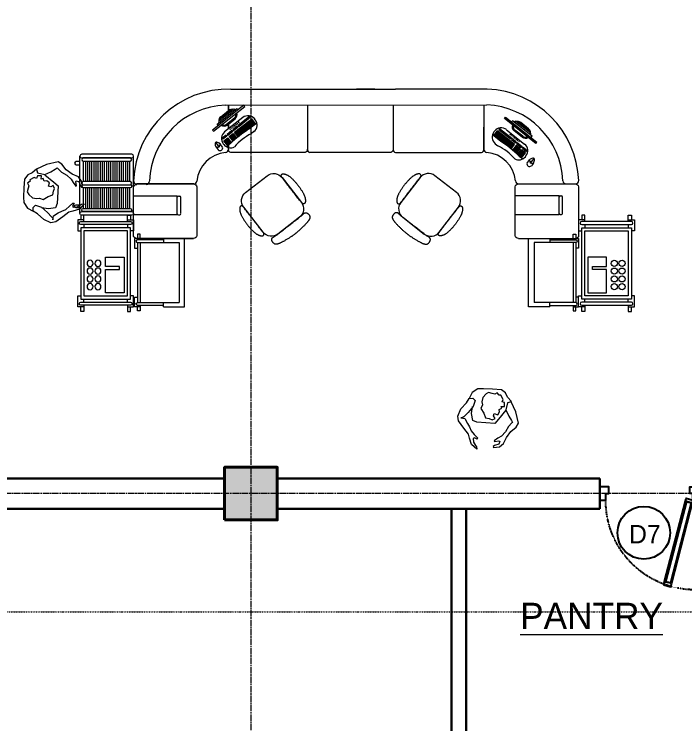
# Model space of a CAD drawing. Header units: inches. Extents: x -3071 to 2014935, y -37057 to 549694.
# Drawn here: x 1481552 to 1486644, y 359177 to 364569 of the extents above; entities that cross this region are included whole.
import ezdxf
from ezdxf.enums import TextEntityAlignment as Align

# ---------------------------------------------------------------- set-up
doc = ezdxf.new("R2010")
doc.units = ezdxf.units.IN
doc.header["$MEASUREMENT"] = 0
for name, pattern in [('ACAD_ISO08W100', [36, 24, -3, 6, -3]), ('DASHDOT2', [12.7, 6.35, -3.175, 0, -3.175]), ('TRAZOS1', [0.15, 0.1, -0.05])]:
    doc.linetypes.add(name, pattern=pattern)
for name, color, linetype, lineweight in [('001-Archi- Loose Furniture', 13, 'Continuous', 0), ('001-Archi-Opening Tags', 14, 'Continuous', 25), ('001-Archi-Text', 180, 'Continuous', 18), ('002-Archi- Opening', 90, 'Continuous', 25), ('A .4 col', 5, 'Continuous', 40), ('cen', 50, 'ACAD_ISO08W100', 5), ('p1 walls stone outline', 4, 'Continuous', 30), ('section', 6, 'DASHDOT2', 20)]:
    doc.layers.add(name, color=color, linetype=linetype, lineweight=lineweight)
doc.styles.add('Archi 100', font='GOTHIC.TTF', dxfattribs={"height": 200})
doc.styles.add('CG', font='GOTHIC.TTF', dxfattribs={"height": 40})

# ---------------------------------------------------------------- blocks, each defined once
blk = doc.blocks.new('31910407')
for p, q in [((0.3585, 0.0791), (0.9035, 0.0791)), ((0.406, 0.0441), (0.601, 0.0441)), ((0.406, 0.0241), (0.601, 0.0241)), ((0.406, 0.0041), (0.601, 0.0041)), ((0.661, 0.0441), (0.856, 0.0441)), ((0.661, 0.0241), (0.856, 0.0241)), ((0.661, 0.0041), (0.856, 0.0041)), ((0.406, -0.0159), (0.601, -0.0159)), ((0.406, -0.0359), (0.601, -0.0359)), ((0.406, -0.0559), (0.601, -0.0559)), ((0.661, -0.0159), (0.856, -0.0159)), ((0.661, -0.0359), (0.856, -0.0359)), ((0.661, -0.0559), (0.856, -0.0559)), ((0.406, -0.0759), (0.601, -0.0759)), ((0.406, -0.0959), (0.601, -0.0959)), ((0.406, -0.1159), (0.601, -0.1159)), ((0.661, -0.0759), (0.856, -0.0759)), ((0.661, -0.0959), (0.856, -0.0959)), ((0.661, -0.1159), (0.856, -0.1159)), ((0.406, -0.1359), (0.601, -0.1359)), ((0.406, -0.1559), (0.601, -0.1559)), ((0.406, -0.1759), (0.601, -0.1759)), ((0.406, -0.1959), (0.601, -0.1959)), ((0.661, -0.1359), (0.856, -0.1359)), ((0.661, -0.1559), (0.856, -0.1559)), ((0.661, -0.1759), (0.856, -0.1759)), ((0.661, -0.1959), (0.856, -0.1959)), ((0.406, -0.2159), (0.601, -0.2159)), ((0.406, -0.2359), (0.601, -0.2359)), ((0.406, -0.2359), (0.601, -0.2359)), ((0.406, -0.2559), (0.601, -0.2559)), ((0.406, -0.2559), (0.601, -0.2559)), ((0.661, -0.2159), (0.856, -0.2159)), ((0.661, -0.2359), (0.856, -0.2359)), ((0.661, -0.2359), (0.856, -0.2359)), ((0.661, -0.2559), (0.856, -0.2559)), ((0.661, -0.2559), (0.856, -0.2559)), ((0.406, -0.2759), (0.601, -0.2759)), ((0.406, -0.2759), (0.601, -0.2759)), ((0.406, -0.2959), (0.601, -0.2959)), ((0.406, -0.2959), (0.601, -0.2959)), ((0.406, -0.3159), (0.601, -0.3159)), ((0.406, -0.3359), (0.601, -0.3359)), ((0.661, -0.2759), (0.856, -0.2759)), ((0.661, -0.2759), (0.856, -0.2759)), ((0.661, -0.2959), (0.856, -0.2959)), ((0.661, -0.2959), (0.856, -0.2959)), ((0.661, -0.3159), (0.856, -0.3159)), ((0.661, -0.3359), (0.856, -0.3359)), ((0.406, -0.3559), (0.601, -0.3559)), ((0.406, -0.3759), (0.601, -0.3759)), ((0.406, -0.3959), (0.601, -0.3959)), ((0.661, -0.3559), (0.856, -0.3559)), ((0.661, -0.3759), (0.856, -0.3759)), ((0.661, -0.3959), (0.856, -0.3959)), ((0.3585, -0.4309), (0.9035, -0.4309))]:
    blk.add_line(p, q)
for points in [[(0.376, 0.0616, 1), (0.341, 0.0616), (0.341, -0.4134, 1), (0.376, -0.4134)], [(0.886, 0.0616, -1), (0.921, 0.0616), (0.921, -0.4134, -1), (0.886, -0.4134)], [(0.406, 0.0466, 1), (0.376, 0.0466), (0.376, -0.3984, 1), (0.406, -0.3984)], [(0.631, 0.0466, 1), (0.601, 0.0466), (0.601, -0.3984, 1), (0.631, -0.3984)], [(0.631, 0.0466, -1), (0.661, 0.0466), (0.661, -0.3984, -1), (0.631, -0.3984)], [(0.856, 0.0466, -1), (0.886, 0.0466), (0.886, -0.3984, -1), (0.856, -0.3984)]]:
    blk.add_lwpolyline(points, format="xyb", close=True)
for points in [[(0.411, -0.4309), (0.411, -0.4659, 1), (0.441, -0.4659), (0.441, -0.4309, 1)], [(0.851, -0.4309), (0.851, -0.4659, -1), (0.821, -0.4659), (0.821, -0.4309, -1)]]:
    blk.add_lwpolyline(points, format="xyb")
blk = doc.blocks.new('S60')
at = {"lineweight": 9, "ltscale": 0.0235}
for points in [[(-0.1399, 0.4996), (-0.1468, 0.4994), (-0.1525, 0.4992), (-0.1572, 0.499), (-0.161, 0.4988), (-0.164, 0.4985), (-0.1666, 0.4982), (-0.1687, 0.4979), (-0.1707, 0.4977), (-0.1726, 0.4974), (-0.1744, 0.4971), (-0.1761, 0.4968), (-0.1779, 0.4966), (-0.1796, 0.4964), (-0.1813, 0.4962), (-0.183, 0.4961), (-0.1847, 0.496), (-0.1863, 0.4959), (-0.188, 0.4959), (-0.1897, 0.496), (-0.1913, 0.4962), (-0.1929, 0.4964), (-0.1945, 0.4968), (-0.196, 0.4973), (-0.1975, 0.4978), (-0.199, 0.4985), (-0.2004, 0.4993), (-0.2017, 0.5002), (-0.203, 0.5012), (-0.2042, 0.5023), (-0.2054, 0.5035), (-0.2065, 0.5047), (-0.2076, 0.506), (-0.2086, 0.5074), (-0.2096, 0.5088), (-0.2105, 0.5103), (-0.2113, 0.5119), (-0.2121, 0.5136), (-0.2129, 0.5154), (-0.2135, 0.5173), (-0.2141, 0.5193), (-0.2146, 0.5215), (-0.2151, 0.5237), (-0.2154, 0.5261), (-0.2157, 0.5286), (-0.2159, 0.5312), (-0.2159, 0.5339), (-0.2158, 0.5365), (-0.2156, 0.5393), (-0.2153, 0.542), (-0.2148, 0.5447), (-0.2141, 0.5474), (-0.2134, 0.5501), (-0.2124, 0.5526), (-0.2113, 0.5551), (-0.2101, 0.5574), (-0.2087, 0.5596), (-0.2072, 0.5616), (-0.2055, 0.5635), (-0.2037, 0.5652), (-0.2017, 0.5667), (-0.1997, 0.5682), (-0.1975, 0.5695), (-0.1953, 0.5708), (-0.1931, 0.5719), (-0.1907, 0.573), (-0.1883, 0.574), (-0.1858, 0.575), (-0.1832, 0.5759), (-0.1805, 0.5768), (-0.1776, 0.5777), (-0.1746, 0.5785), (-0.1714, 0.5794), (-0.168, 0.5802), (-0.1644, 0.5811), (-0.1606, 0.5819), (-0.1564, 0.5828), (-0.152, 0.5836), (-0.1472, 0.5845), (-0.142, 0.5854), (-0.1364, 0.5863), (-0.1304, 0.5872), (-0.124, 0.5881), (-0.1174, 0.5891), (-0.1105, 0.59), (-0.1035, 0.5909), (-0.0965, 0.5917), (-0.0894, 0.5926), (-0.0825, 0.5934), (-0.0758, 0.5941), (-0.0692, 0.5948), (-0.0628, 0.5954), (-0.0567, 0.596), (-0.0508, 0.5965), (-0.0451, 0.597), (-0.0397, 0.5974), (-0.0346, 0.5977), (-0.0297, 0.5979), (-0.0251, 0.5981), (-0.0208, 0.5982), (-0.0166, 0.5983), (-0.0125, 0.5984), (-0.0085, 0.5984), (-0.0046, 0.5984), (-0.0007, 0.5984), (0.0033, 0.5984), (0.0073, 0.5984), (0.0114, 0.5984), (0.0156, 0.5983), (0.02, 0.5982), (0.0245, 0.5981), (0.0293, 0.5979), (0.0342, 0.5977), (0.0395, 0.5974), (0.045, 0.597), (0.0507, 0.5965), (0.0566, 0.596), (0.0628, 0.5954), (0.0692, 0.5948), (0.0758, 0.5941), (0.0825, 0.5934), (0.0894, 0.5926), (0.0965, 0.5917), (0.1035, 0.5909), (0.1105, 0.59), (0.1174, 0.5891), (0.124, 0.5881), (0.1304, 0.5872), (0.1364, 0.5863), (0.142, 0.5854), (0.1472, 0.5845), (0.152, 0.5836), (0.1564, 0.5828), (0.1606, 0.5819), (0.1644, 0.5811), (0.168, 0.5802), (0.1714, 0.5794), (0.1746, 0.5785), (0.1776, 0.5777), (0.1805, 0.5768), (0.1832, 0.5759), (0.1858, 0.575), (0.1883, 0.574), (0.1907, 0.573), (0.1931, 0.5719), (0.1953, 0.5708), (0.1975, 0.5695), (0.1997, 0.5682), (0.2017, 0.5667), (0.2037, 0.5652), (0.2055, 0.5635), (0.2072, 0.5616), (0.2087, 0.5596), (0.2101, 0.5574), (0.2113, 0.5551), (0.2124, 0.5526), (0.2134, 0.5501), (0.2141, 0.5474), (0.2148, 0.5447), (0.2153, 0.542), (0.2156, 0.5393), (0.2158, 0.5365), (0.2159, 0.5339), (0.2159, 0.5312), (0.2157, 0.5286), (0.2154, 0.5261), (0.2151, 0.5237), (0.2146, 0.5215), (0.2141, 0.5193), (0.2135, 0.5173), (0.2129, 0.5154), (0.2121, 0.5136), (0.2113, 0.5119), (0.2105, 0.5103), (0.2096, 0.5088), (0.2086, 0.5074), (0.2076, 0.506), (0.2065, 0.5047), (0.2054, 0.5035), (0.2042, 0.5023), (0.203, 0.5012), (0.2017, 0.5002), (0.2004, 0.4993), (0.199, 0.4985), (0.1975, 0.4978), (0.196, 0.4973), (0.1945, 0.4968), (0.1929, 0.4964), (0.1913, 0.4962), (0.1897, 0.496), (0.188, 0.4959), (0.1863, 0.4959), (0.1847, 0.496), (0.183, 0.4961), (0.1813, 0.4962), (0.1796, 0.4964), (0.1779, 0.4966), (0.1761, 0.4968), (0.1744, 0.4971), (0.1726, 0.4974), (0.1707, 0.4977), (0.1687, 0.4979), (0.1666, 0.4982), (0.164, 0.4985), (0.161, 0.4988), (0.1572, 0.499), (0.1525, 0.4992), (0.1468, 0.4994), (0.1399, 0.4996), (0.1316, 0.4997), (0.1222, 0.4998), (0.1118, 0.4999), (0.1005, 0.5), (0.0886, 0.5), (0.0762, 0.5), (0.0635, 0.5), (0.0507, 0.5), (0.038, 0.5), (0.0253, 0.5), (0.0126, 0.5), (0, 0.5), (-0.0126, 0.5), (-0.0253, 0.5), (-0.038, 0.5), (-0.0507, 0.5), (-0.0635, 0.5), (-0.0762, 0.5), (-0.0886, 0.5), (-0.1005, 0.5), (-0.1118, 0.4999), (-0.1222, 0.4998), (-0.1316, 0.4997)], [(-0.2306, 0.1105), (-0.2308, 0.1028), (-0.2311, 0.0966), (-0.2315, 0.0915), (-0.2321, 0.0875), (-0.2327, 0.0843), (-0.2335, 0.0819), (-0.2345, 0.0801), (-0.2357, 0.0787), (-0.237, 0.0776), (-0.2386, 0.0767), (-0.2402, 0.076), (-0.2418, 0.0755), (-0.2435, 0.0752), (-0.2451, 0.0749), (-0.2466, 0.0747), (-0.2479, 0.0746), (-0.2491, 0.0745), (-0.25, 0.0745), (-0.2509, 0.0745), (-0.2516, 0.0745), (-0.2523, 0.0746), (-0.253, 0.0748), (-0.2537, 0.0751), (-0.2545, 0.0754), (-0.2554, 0.0758), (-0.2564, 0.0764), (-0.2576, 0.077), (-0.2588, 0.0779), (-0.2601, 0.0788), (-0.2616, 0.08), (-0.2631, 0.0813), (-0.2647, 0.0828), (-0.2663, 0.0845), (-0.268, 0.0865), (-0.2698, 0.0886), (-0.2716, 0.091), (-0.2734, 0.0935), (-0.2753, 0.0962), (-0.2771, 0.0991), (-0.2789, 0.1022), (-0.2807, 0.1054), (-0.2825, 0.1088), (-0.2842, 0.1124), (-0.2859, 0.1161), (-0.2875, 0.12), (-0.2891, 0.124), (-0.2905, 0.1282), (-0.2919, 0.1325), (-0.2932, 0.137), (-0.2944, 0.1416), (-0.2955, 0.1465), (-0.2966, 0.1515), (-0.2975, 0.1568), (-0.2984, 0.1624), (-0.2993, 0.1682), (-0.3001, 0.1743), (-0.3008, 0.1808), (-0.3015, 0.1875), (-0.3021, 0.1944), (-0.3027, 0.2013), (-0.3032, 0.2082), (-0.3037, 0.215), (-0.3041, 0.2215), (-0.3044, 0.2278), (-0.3047, 0.2337), (-0.3048, 0.2393), (-0.3049, 0.2447), (-0.305, 0.25), (-0.3049, 0.2553), (-0.3048, 0.2607), (-0.3047, 0.2663), (-0.3044, 0.2722), (-0.3041, 0.2785), (-0.3037, 0.285), (-0.3032, 0.2918), (-0.3027, 0.2987), (-0.3021, 0.3056), (-0.3015, 0.3125), (-0.3008, 0.3192), (-0.3001, 0.3257), (-0.2993, 0.3318), (-0.2984, 0.3376), (-0.2975, 0.3432), (-0.2966, 0.3485), (-0.2955, 0.3535), (-0.2944, 0.3584), (-0.2932, 0.363), (-0.2919, 0.3675), (-0.2905, 0.3718), (-0.2891, 0.376), (-0.2875, 0.38), (-0.2859, 0.3839), (-0.2842, 0.3876), (-0.2825, 0.3912), (-0.2807, 0.3946), (-0.2789, 0.3978), (-0.2771, 0.4009), (-0.2753, 0.4038), (-0.2734, 0.4065), (-0.2716, 0.409), (-0.2698, 0.4114), (-0.268, 0.4135), (-0.2663, 0.4155), (-0.2647, 0.4172), (-0.2631, 0.4187), (-0.2616, 0.42), (-0.2601, 0.4212), (-0.2588, 0.4221), (-0.2576, 0.423), (-0.2564, 0.4236), (-0.2554, 0.4242), (-0.2545, 0.4246), (-0.2537, 0.4249), (-0.253, 0.4252), (-0.2523, 0.4254), (-0.2516, 0.4255), (-0.2509, 0.4255), (-0.25, 0.4255), (-0.2491, 0.4255), (-0.2479, 0.4254), (-0.2466, 0.4253), (-0.2451, 0.4251), (-0.2435, 0.4248), (-0.2418, 0.4245), (-0.2402, 0.424), (-0.2386, 0.4233), (-0.237, 0.4224), (-0.2357, 0.4213), (-0.2345, 0.4199), (-0.2335, 0.4181), (-0.2327, 0.4157), (-0.2321, 0.4125), (-0.2315, 0.4085), (-0.2311, 0.4034), (-0.2308, 0.3972), (-0.2306, 0.3895), (-0.2304, 0.3804), (-0.2302, 0.37), (-0.2301, 0.3587), (-0.2301, 0.3466), (-0.23, 0.334), (-0.23, 0.3212), (-0.23, 0.3084), (-0.23, 0.296), (-0.23, 0.284), (-0.23, 0.2724), (-0.23, 0.2611), (-0.23, 0.25), (-0.23, 0.2389), (-0.23, 0.2276), (-0.23, 0.216), (-0.23, 0.204), (-0.23, 0.1916), (-0.23, 0.1788), (-0.23, 0.166), (-0.2301, 0.1534), (-0.2301, 0.1413), (-0.2302, 0.13), (-0.2304, 0.1196)], [(0.2306, 0.1105), (0.2308, 0.1028), (0.2311, 0.0966), (0.2315, 0.0915), (0.2321, 0.0875), (0.2327, 0.0843), (0.2335, 0.0819), (0.2345, 0.0801), (0.2357, 0.0787), (0.237, 0.0776), (0.2386, 0.0767), (0.2402, 0.076), (0.2418, 0.0755), (0.2435, 0.0752), (0.2451, 0.0749), (0.2466, 0.0747), (0.2479, 0.0746), (0.2491, 0.0745), (0.25, 0.0745), (0.2509, 0.0745), (0.2516, 0.0745), (0.2523, 0.0746), (0.253, 0.0748), (0.2537, 0.0751), (0.2545, 0.0754), (0.2554, 0.0758), (0.2564, 0.0764), (0.2576, 0.077), (0.2588, 0.0779), (0.2601, 0.0788), (0.2616, 0.08), (0.2631, 0.0813), (0.2647, 0.0828), (0.2663, 0.0845), (0.268, 0.0865), (0.2698, 0.0886), (0.2716, 0.091), (0.2734, 0.0935), (0.2753, 0.0962), (0.2771, 0.0991), (0.2789, 0.1022), (0.2807, 0.1054), (0.2825, 0.1088), (0.2842, 0.1124), (0.2859, 0.1161), (0.2875, 0.12), (0.2891, 0.124), (0.2905, 0.1282), (0.2919, 0.1325), (0.2932, 0.137), (0.2944, 0.1416), (0.2955, 0.1465), (0.2966, 0.1515), (0.2975, 0.1568), (0.2984, 0.1624), (0.2993, 0.1682), (0.3001, 0.1743), (0.3008, 0.1808), (0.3015, 0.1875), (0.3021, 0.1944), (0.3027, 0.2013), (0.3032, 0.2082), (0.3037, 0.215), (0.3041, 0.2215), (0.3044, 0.2278), (0.3047, 0.2337), (0.3048, 0.2393), (0.3049, 0.2447), (0.305, 0.25), (0.3049, 0.2553), (0.3048, 0.2607), (0.3047, 0.2663), (0.3044, 0.2722), (0.3041, 0.2785), (0.3037, 0.285), (0.3032, 0.2918), (0.3027, 0.2987), (0.3021, 0.3056), (0.3015, 0.3125), (0.3008, 0.3192), (0.3001, 0.3257), (0.2993, 0.3318), (0.2984, 0.3376), (0.2975, 0.3432), (0.2966, 0.3485), (0.2955, 0.3535), (0.2944, 0.3584), (0.2932, 0.363), (0.2919, 0.3675), (0.2905, 0.3718), (0.2891, 0.376), (0.2875, 0.38), (0.2859, 0.3839), (0.2842, 0.3876), (0.2825, 0.3912), (0.2807, 0.3946), (0.2789, 0.3978), (0.2771, 0.4009), (0.2753, 0.4038), (0.2734, 0.4065), (0.2716, 0.409), (0.2698, 0.4114), (0.268, 0.4135), (0.2663, 0.4155), (0.2647, 0.4172), (0.2631, 0.4187), (0.2616, 0.42), (0.2601, 0.4212), (0.2588, 0.4221), (0.2576, 0.423), (0.2564, 0.4236), (0.2554, 0.4242), (0.2545, 0.4246), (0.2537, 0.4249), (0.253, 0.4252), (0.2523, 0.4254), (0.2516, 0.4255), (0.2509, 0.4255), (0.25, 0.4255), (0.2491, 0.4255), (0.2479, 0.4254), (0.2466, 0.4253), (0.2451, 0.4251), (0.2435, 0.4248), (0.2418, 0.4245), (0.2402, 0.424), (0.2386, 0.4233), (0.237, 0.4224), (0.2357, 0.4213), (0.2345, 0.4199), (0.2335, 0.4181), (0.2327, 0.4157), (0.2321, 0.4125), (0.2315, 0.4085), (0.2311, 0.4034), (0.2308, 0.3972), (0.2306, 0.3895), (0.2304, 0.3804), (0.2302, 0.37), (0.2301, 0.3587), (0.2301, 0.3466), (0.23, 0.334), (0.23, 0.3212), (0.23, 0.3084), (0.23, 0.296), (0.23, 0.284), (0.23, 0.2724), (0.23, 0.2611), (0.23, 0.25), (0.23, 0.2389), (0.23, 0.2276), (0.23, 0.216), (0.23, 0.204), (0.23, 0.1916), (0.23, 0.1788), (0.23, 0.166), (0.2301, 0.1534), (0.2301, 0.1413), (0.2302, 0.13), (0.2304, 0.1196)]]:
    blk.add_lwpolyline(points, close=True, dxfattribs=at)
blk.add_lwpolyline([(-0.23, 0.1), (-0.23, 0.4, -0.414214), (-0.13, 0.5), (0.13, 0.5, -0.414214), (0.23, 0.4), (0.23, 0.1, -0.414214), (0.13, 0), (-0.13, 0, -0.414214)], format="xyb", close=True, dxfattribs=at)
blk = doc.blocks.new('A$C10FE0127')
for p, q in [((0.1722, 0.274), (0.1722, 0.4753)), ((0.1722, 0.4753), (0.8214, 0.4753)), ((0.8214, 0.4753), (0.8214, 0.274)), ((0.7818, 0.4225), (0.2118, 0.4225)), ((0.1722, 0.274), (0.2118, 0.274)), ((0.8214, 0.274), (0.7818, 0.274)), ((0.7818, 0.0528), (0.2118, 0.0528)), ((0.7818, 0.0264), (0.2118, 0.0264))]:
    blk.add_line(p, q)
for points in [[(0.1854, 0.274), (0.1854, 0.0264, 1), (0.2118, 0.0264), (0.2118, 0.4225)], [(0.8082, 0.274), (0.8082, 0.0264, -1), (0.7818, 0.0264), (0.7818, 0.4225)]]:
    blk.add_lwpolyline(points, format="xyb")
for points in [[(0.1854, 0.0528), (0.1326, 0.0528), (0.1326, 0.0396), (0.1326, 0.0264), (0.1722, 0.0264)], [(0.1722, 0.0528), (0.1722, 0), (0.2646, 0), (0.2646, 0.0264)], [(0.8214, 0.0528), (0.8214, 0), (0.729, 0), (0.729, 0.0264)], [(0.8082, 0.0528), (0.861, 0.0528), (0.861, 0.0396), (0.861, 0.0264), (0.8214, 0.0264)]]:
    blk.add_lwpolyline(points)
blk = doc.blocks.new('ESCHUM13')
at = {"color": 0, "linetype": 'ByBlock'}
for points in [[(0.3695, 0.0679), (0.3563, 0.1225), (0.3224, 0.1602), (0.262, 0.1809), (0.2017, 0.2186), (0.1565, 0.2657), (0.1188, 0.2846), (0.0113, 0.2507), (-0.0792, 0.1979), (-0.066, 0.164), (0.0019, 0.1545), (0.0584, 0.1866), (0.098, 0.2149), (0.115, 0.2281), (0.1206, 0.2224), (0.1583, 0.1922), (0.2111, 0.1677), (0.2545, 0.1338), (0.2771, 0.1018), (0.3054, 0.0697), (0.311, 0.0735), (0.3016, 0.1131), (0.3054, 0.1225), (0.3318, 0.1169), (0.3487, 0.0773), (0.3601, 0.0641)], [(0.1075, 0.032), (0.0924, 0.0584), (0.0697, 0.0433), (0.0471, 0.0471), (0.0547, 0.081), (0.0264, 0.0961), (0.0038, 0.0905), (-0.0094, 0.115), (-0.0264, 0.1074), (-0.0283, 0.1395), (-0.066, 0.1357), (-0.0716, 0.1112), (-0.0943, 0.1187), (-0.1338, 0.0924), (-0.1301, 0.0792), (-0.1527, 0.0584), (-0.1376, 0.0358), (-0.1414, 0.0113), (-0.1489, -0.0245), (-0.132, -0.0471), (-0.0943, -0.0754), (-0.0547, -0.0792), (-0.0264, -0.0716), (0.0094, -0.0829), (0.0528, -0.0509), (0.0943, -0.032), (0.098, 0.0038)], [(0.3978, -0.0886), (0.3582, -0.1432), (0.2997, -0.1677), (0.262, -0.1809), (0.2092, -0.2299), (0.1452, -0.2846), (0.0999, -0.2959), (0.0302, -0.2714), (-0.032, -0.2243), (-0.0754, -0.2017), (-0.0811, -0.1677), (-0.0603, -0.1432), (-0.0019, -0.1583), (0.0584, -0.2017), (0.1018, -0.2394), (0.115, -0.2526), (0.115, -0.2657), (0.1188, -0.2281), (0.1621, -0.1979), (0.1942, -0.1772), (0.23, -0.1583), (0.262, -0.1244), (0.2903, -0.0924), (0.3035, -0.0924), (0.2922, -0.1206), (0.2997, -0.1319), (0.3355, -0.1244), (0.3657, -0.1037), (0.3751, -0.0942)]]:
    blk.add_lwpolyline(points, close=True, dxfattribs=at)
for points in [[(-0.0811, 0.1998), (-0.1188, 0.1602), (-0.1583, 0.1376), (-0.1847, 0.0942), (-0.1829, 0.0113), (-0.1791, -0.0754), (-0.1734, -0.1282), (-0.1338, -0.179), (-0.0754, -0.2017)], [(0.0038, 0.1527), (0.0961, 0.0905), (0.1395, 0.0603), (0.1433, -0.1093), (0.1301, -0.1508), (0.066, -0.1677), (-0.0019, -0.164)]]:
    blk.add_lwpolyline(points, dxfattribs=at)
blk = doc.blocks.new('31910357')
for p, q in [((-0.2625, 0.175), (-0.2375, 0.175)), ((0.3625, 0.175), (0.3375, 0.175)), ((-0.2625, -0.175), (-0.2375, -0.175)), ((0.3625, -0.175), (0.3375, -0.175))]:
    blk.add_line(p, q)
for points in [[(-0.2875, 0.175), (-0.3375, 0.175), (-0.3375, 0.2), (-0.3, 0.2)], [(-0.3, 0.175), (-0.3, 0.225), (-0.2125, 0.225), (-0.2125, 0.2)], [(0.4, 0.175), (0.4, 0.225), (0.3125, 0.225), (0.3125, 0.2)], [(0.3875, 0.175), (0.4375, 0.175), (0.4375, 0.2), (0.4, 0.2)], [(-0.2875, -0.175), (-0.3375, -0.175), (-0.3375, -0.2), (-0.3, -0.2)], [(-0.3, -0.175), (-0.3, -0.225), (-0.2125, -0.225), (-0.2125, -0.2)], [(0.4, -0.175), (0.4, -0.225), (0.3125, -0.225), (0.3125, -0.2)], [(0.3875, -0.175), (0.4375, -0.175), (0.4375, -0.2), (0.4, -0.2)]]:
    blk.add_lwpolyline(points)
for points in [[(-0.2625, 0.2, 1), (-0.2875, 0.2), (-0.2875, -0.2, 1), (-0.2625, -0.2)], [(0.3875, 0.2, 1), (0.3625, 0.2), (0.3625, -0.2, 1), (0.3875, -0.2)]]:
    blk.add_lwpolyline(points, format="xyb", close=True)
for points in [[(-0.2375, -0.2), (-0.2375, 0.2), (0.3375, 0.2), (0.3375, -0.2)], [(-0.2125, -0.175), (-0.2125, 0.175), (0.3125, 0.175), (0.3125, -0.175)], [(0, 0), (0, -0.15), (0.2875, -0.15), (0.2875, 0), (0.1, 0), (0.1, -0.1125), (0.075, -0.1125), (0.075, 0)]]:
    blk.add_lwpolyline(points, close=True)
for centre in [(0.05, 0.125), (0.1125, 0.125), (0.175, 0.125), (0.2375, 0.125), (0.05, 0.0625), (0.1125, 0.0625), (0.175, 0.0625), (0.2375, 0.0625)]:
    blk.add_circle(centre, 0.025)
blk = doc.blocks.new('NURSE STATION NEW')
for p, q in [((2019.5, 3347.5, 0), (2019.5, 2915.5, 0)), ((2019.5, 3131.5, 0), (2019.5, 2915.5, 0)), ((3033.1, 2674.6, 0), (3033.8, 688.4, 0)), ((2019.5, 448.9, 0), (2019.5, 13.6, 0))]:
    blk.add_line(p, q)
at = {"lineweight": 0, "ltscale": 0.0235}
for p, q in [((2019.5, 2915.5, 0), (2019.5, 3347.5, 0)), ((2033.4, 3371.5, 0), (2563.9, 3371.5, 0)), ((2201.5, 3371.5, 0), (2201.5, 3039.5, 0)), ((2341.5, 3039.5, 0), (2341.5, 3371.5, 0)), ((2433.5, 3347.5, 0), (2433.5, 2915.5, 0)), ((2433.5, 2914.4, 0), (2433.5, 3347.1, 0)), ((2198.5, 3031.5, 0), (2198.5, 3021.1, 0)), ((2201.5, 3039.5, 0), (2341.5, 3039.5, 0)), ((2341.5, 3031.5, 0), (2341.5, 3021.1, 0)), ((2209.5, 3013.1, 0), (2333.5, 3013.1, 0)), ((2411.9, 2891.5, 0), (2041.1, 2891.5, 0)), ((2834, 2765.7, 0), (2843.4, 2773.2, 0)), ((2834, 2765.7, 0), (3022.8, 2527.4, 0)), ((3032.2, 2534.9, 0), (2843.4, 2773.2, 0)), ((2714.1, 2745.5, 0), (2693.1, 2728.9, 0)), ((2714.3, 2696.6, 0), (2738, 2715.4, 0)), ((2748.7, 2748.4, 0), (2728.6, 2732.5, 0)), ((2780.5, 2699.7, 0), (2773, 2693.8, 0)), ((2804.4, 2669.6, 0), (2780.5, 2699.7, 0)), ((2878.6, 2728.7, 0), (2888, 2736.2, 0)), ((2888, 2736.2, 0), (3006.4, 2586.8, 0)), ((2899, 2722.3, 0), (2902.1, 2724.8, 0)), ((2913.4, 2723.5, 0), (2999.9, 2614.4, 0)), ((2938.2, 2705.4, 0), (2985.8, 2645.3, 0)), ((2944.5, 2710.3, 0), (2992.1, 2650.3, 0)), ((2778.9, 2651.5, 0), (2696.4, 2651.5, 0)), ((2697.5, 2651.5, 0), (2778.9, 2651.5, 0)), ((2737.5, 2639.6, 0), (2716.4, 2666.1, 0)), ((2723.7, 2657, 0), (2761.3, 2686.8, 0)), ((2729.6, 2649.5, 0), (2767.3, 2679.3, 0)), ((2731.2, 2662.9, 0), (2755, 2632.8, 0)), ((2732.8, 2685.5, 0), (2739, 2690.5, 0)), ((2735.6, 2641.9, 0), (2773.2, 2671.7, 0)), ((2738.7, 2668.9, 0), (2762.6, 2638.8, 0)), ((2742, 2634.8, 0), (2779.2, 2664.2, 0)), ((2746.2, 2674.9, 0), (2770.1, 2644.8, 0)), ((2748.6, 2627.7, 0), (2785.1, 2656.7, 0)), ((2753.8, 2680.8, 0), (2777.6, 2650.7, 0)), ((2793.9, 2645.6, 0), (2758.1, 2617.2, 0)), ((2761.3, 2686.8, 0), (2785.1, 2656.7, 0)), ((2796.8, 2663.7, 0), (2773, 2693.8, 0)), ((2786.5, 2692.2, 0), (2779, 2686.2, 0)), ((2792.4, 2684.7, 0), (2784.9, 2678.7, 0)), ((2798.4, 2677.1, 0), (2790.9, 2671.2, 0)), ((2793.9, 2645.6, 0), (2817, 2616.5, 0)), ((2804.4, 2669.6, 0), (2796.8, 2663.7, 0)), ((2810.3, 2662.1, 0), (2802.8, 2656.1, 0)), ((2832.6, 2618.5, 0), (2802.8, 2656.1, 0)), ((2816.3, 2654.6, 0), (2808.8, 2648.6, 0)), ((2840.1, 2624.5, 0), (2810.3, 2662.1, 0)), ((2822.3, 2647.1, 0), (2814.7, 2641.1, 0)), ((2938.2, 2542.1, 0), (2828.9, 2680, 0)), ((2893.9, 2651.3, 0), (2851.7, 2651.3, 0)), ((2851.7, 2651.3, 0), (2893.9, 2651.3, 0)), ((2881.5, 2660.4, 0), (2929.1, 2600.3, 0)), ((2887.7, 2665.4, 0), (2935.3, 2605.3, 0)), ((3033.1, 2651.5, 0), (2991.1, 2651.5, 0)), ((2991.1, 2651.5, 0), (3033.1, 2651.5, 0)), ((2673.5, 2069.5, 0), (2673.5, 2633.5, 0)), ((2763.8, 2621.8, 0), (2786.9, 2592.7, 0)), ((2799.9, 2638.1, 0), (2764.4, 2610, 0)), ((2805.8, 2630.6, 0), (2770.7, 2602.8, 0)), ((2771.3, 2627.7, 0), (2794.4, 2598.6, 0)), ((2811.8, 2623.1, 0), (2777, 2595.5, 0)), ((2778.9, 2633.7, 0), (2801.9, 2604.6, 0)), ((2817, 2616.5, 0), (2782.3, 2589.1, 0)), ((2786.4, 2639.7, 0), (2809.4, 2610.6, 0)), ((2792.1, 2577.2, 0), (2826.5, 2604.5, 0)), ((2799.5, 2567.8, 0), (2834, 2595.1, 0)), ((2811.5, 2592.6, 0), (2914.3, 2462.8, 0)), ((2819, 2598.5, 0), (2921.8, 2468.7, 0)), ((2828.2, 2639.5, 0), (2820.7, 2633.6, 0)), ((2826.5, 2604.5, 0), (2929.3, 2474.7, 0)), ((2834.2, 2632, 0), (2826.7, 2626, 0)), ((2840.1, 2624.5, 0), (2832.6, 2618.5, 0)), ((2846.1, 2617, 0), (2838.6, 2611, 0)), ((2862.4, 2580.9, 0), (2838.6, 2611, 0)), ((2852.1, 2609.4, 0), (2844.5, 2603.5, 0)), ((2869.9, 2586.9, 0), (2846.1, 2617, 0)), ((2858, 2601.9, 0), (2850.5, 2595.9, 0)), ((2864, 2594.4, 0), (2856.5, 2588.4, 0)), ((3153.5, 2633.5, 0), (3153.5, 2633.5, 0)), ((3153.5, 2633.5, 0), (3153.5, 2033.5, 0)), ((2796.4, 2580.6, 0), (2899.3, 2450.8, 0)), ((2803.9, 2586.6, 0), (2906.8, 2456.8, 0)), ((2805.4, 2560.2, 0), (2839.9, 2587.6, 0)), ((2811.3, 2552.6, 0), (2845.9, 2580, 0)), ((2817, 2544.9, 0), (2851.8, 2572.5, 0)), ((2822.7, 2537.2, 0), (2857.8, 2565, 0)), ((2828.4, 2529.4, 0), (2863.8, 2557.5, 0)), ((2833.9, 2521.6, 0), (2869.7, 2549.9, 0)), ((2839.4, 2513.7, 0), (2875.7, 2542.4, 0)), ((2844.8, 2505.7, 0), (2881.7, 2534.9, 0)), ((2869.9, 2586.9, 0), (2862.4, 2580.9, 0)), ((2875.9, 2579.3, 0), (2868.4, 2573.4, 0)), ((2939.9, 2483.1, 0), (2868.4, 2573.4, 0)), ((2881.9, 2571.8, 0), (2874.3, 2565.8, 0)), ((2947.5, 2489, 0), (2875.9, 2579.3, 0)), ((2887.8, 2564.3, 0), (2880.3, 2558.3, 0)), ((2893.8, 2556.8, 0), (2886.3, 2550.8, 0)), ((2899.8, 2549.2, 0), (2892.2, 2543.3, 0)), ((2905.7, 2541.7, 0), (2898.2, 2535.7, 0)), ((2850, 2497.6, 0), (2887.6, 2527.4, 0)), ((2851.3, 2495.9, 0), (2899, 2435.7, 0)), ((2856, 2490, 0), (2893.6, 2519.8, 0)), ((2861.9, 2482.5, 0), (2899.5, 2512.3, 0)), ((2867.9, 2475, 0), (2905.5, 2504.8, 0)), ((2873.8, 2467.5, 0), (2911.5, 2497.3, 0)), ((2879.8, 2459.9, 0), (2917.4, 2489.7, 0)), ((2885.8, 2452.4, 0), (2923.4, 2482.2, 0)), ((2911.7, 2534.2, 0), (2904.2, 2528.2, 0)), ((2917.6, 2526.7, 0), (2910.1, 2520.7, 0)), ((2923.6, 2519.1, 0), (2916.1, 2513.2, 0)), ((2929.6, 2511.6, 0), (2922, 2505.7, 0)), ((2935.5, 2504.1, 0), (2928, 2498.1, 0)), ((2941.5, 2496.6, 0), (2934, 2490.6, 0)), ((2947.5, 2489, 0), (2939.9, 2483.1, 0)), ((2831.7, 2457.6, 0), (2815.6, 2477.9, 0)), ((2891.7, 2444.9, 0), (2929.3, 2474.7, 0)), ((2921.6, 2447.2, 0), (2927.8, 2452.2, 0)), ((3033.3, 2051.5, 0), (2697.5, 2051.5, 0)), ((2673.5, 1419.4, 0), (2673.5, 2033.5, 0)), ((3153.5, 2033.5, 0), (3153.5, 1383.5, 0)), ((2673.5, 1383.5, 0), (2673.5, 729.5, 0)), ((3033.6, 1401.5, 0), (2697.5, 1401.5, 0)), ((2865.5, 1401.5, 0), (2697.5, 1401.5, 0)), ((3153.8, 686.7, 0), (3153.5, 1383.5, 0)), ((2697.5, 711.5, 0), (2865.5, 711.5, 0)), ((2704.3, 501.8, 0), (2807.1, 631.6, 0)), ((2711.8, 495.8, 0), (2814.7, 625.6, 0)), ((2719.4, 489.9, 0), (2822.2, 619.7, 0)), ((2739.5, 624.8, 0), (2723.5, 604.5, 0)), ((2726.9, 483.9, 0), (2829.7, 613.7, 0)), ((2734.4, 478, 0), (2837.2, 607.7, 0)), ((2759.2, 586.6, 0), (2806.9, 646.7, 0)), ((2769.8, 599.9, 0), (2807.4, 570.1, 0)), ((2775.8, 607.4, 0), (2813.4, 577.6, 0)), ((2847.8, 599.4, 0), (2776.3, 509.1, 0)), ((2781.7, 615, 0), (2819.3, 585.2, 0)), ((2855.3, 593.4, 0), (2783.8, 503.1, 0)), ((2787.7, 622.5, 0), (2825.3, 592.7, 0)), ((2793.7, 630, 0), (2831.3, 600.2, 0)), ((2799.6, 637.5, 0), (2837.2, 607.7, 0)), ((2829.4, 635.2, 0), (2835.7, 630.2, 0)), ((2855.3, 593.4, 0), (2847.8, 599.4, 0)), ((2730.6, 545.2, 0), (2765.7, 517.4, 0)), ((2736.2, 553, 0), (2771.7, 525, 0)), ((2846.1, 540.3, 0), (2736.8, 402.4, 0)), ((2741.8, 560.9, 0), (2777.6, 532.5, 0)), ((2741.9, 316.7, 0), (2930.7, 555, 0)), ((2747.3, 568.8, 0), (2783.6, 540, 0)), ((2940.1, 547.5, 0), (2751.3, 309.3, 0)), ((2752.7, 576.7, 0), (2789.5, 547.5, 0)), ((2757.9, 584.9, 0), (2795.5, 555.1, 0)), ((2763.8, 592.4, 0), (2801.5, 562.6, 0)), ((2813.6, 540.7, 0), (2806.1, 546.7, 0)), ((2819.6, 548.2, 0), (2812, 554.2, 0)), ((2825.5, 555.8, 0), (2818, 561.7, 0)), ((2831.5, 563.3, 0), (2824, 569.3, 0)), ((2837.5, 570.8, 0), (2829.9, 576.8, 0)), ((2843.4, 578.3, 0), (2835.9, 584.3, 0)), ((2849.4, 585.9, 0), (2841.9, 591.8, 0)), ((2930.7, 555, 0), (2940.1, 547.5, 0)), ((2671.7, 460.6, 0), (2694.8, 489.8, 0)), ((2719.7, 459.4, 0), (2684.9, 487, 0)), ((2724.9, 465.9, 0), (2690.2, 493.3, 0)), ((2700, 505.2, 0), (2734.4, 478, 0)), ((2707.4, 514.6, 0), (2741.8, 487.3, 0)), ((2713.3, 522.2, 0), (2747.8, 494.9, 0)), ((2719.2, 529.8, 0), (2753.8, 502.4, 0)), ((2724.9, 537.5, 0), (2759.7, 509.9, 0)), ((2770.3, 501.5, 0), (2746.5, 471.4, 0)), ((2777.8, 495.6, 0), (2754, 465.5, 0)), ((2765.9, 480.5, 0), (2758.4, 486.5, 0)), ((2771.9, 488, 0), (2764.3, 494, 0)), ((2777.8, 495.6, 0), (2770.3, 501.5, 0)), ((2783.8, 503.1, 0), (2776.3, 509.1, 0)), ((2789.8, 510.6, 0), (2782.2, 516.6, 0)), ((2795.7, 518.1, 0), (2788.2, 524.1, 0)), ((2801.7, 525.7, 0), (2794.2, 531.6, 0)), ((2795.9, 346.3, 0), (2914.3, 495.6, 0)), ((2807.6, 533.2, 0), (2800.1, 539.2, 0)), ((2904.9, 503.1, 0), (2914.3, 495.6, 0)), ((2041.9, 472.9, 0), (2412.7, 472.9, 0)), ((2202.3, 472.9, 0), (2202.3, 140.9, 0)), ((2342.3, 140.9, 0), (2342.3, 472.9, 0)), ((2434.3, 448.9, 0), (2434.3, 16.9, 0)), ((2645.4, 442.9, 0), (2624.3, 416.3, 0)), ((2637.5, 433, 0), (2675.1, 403.2, 0)), ((2639.1, 419.5, 0), (2662.9, 449.6, 0)), ((2643.5, 440.5, 0), (2681.1, 410.7, 0)), ((2646.6, 413.5, 0), (2670.5, 443.6, 0)), ((2649.9, 447.7, 0), (2687.1, 418.2, 0)), ((2654.1, 407.6, 0), (2678, 437.7, 0)), ((2656.4, 454.7, 0), (2693, 425.7, 0)), ((2661.7, 401.6, 0), (2685.5, 431.7, 0)), ((2701.8, 436.8, 0), (2665.9, 465.2, 0)), ((2707.8, 444.3, 0), (2672.3, 472.4, 0)), ((2713.7, 451.8, 0), (2678.6, 479.6, 0)), ((2679.2, 454.7, 0), (2702.3, 483.8, 0)), ((2686.7, 448.7, 0), (2709.8, 477.8, 0)), ((2694.3, 442.8, 0), (2717.3, 471.9, 0)), ((2701.8, 436.8, 0), (2724.9, 465.9, 0)), ((2740.5, 463.9, 0), (2710.7, 426.3, 0)), ((2724.2, 427.9, 0), (2716.7, 433.8, 0)), ((2748, 458, 0), (2718.2, 420.3, 0)), ((2730.1, 435.4, 0), (2722.6, 441.3, 0)), ((2736.1, 442.9, 0), (2728.6, 448.9, 0)), ((2742.1, 450.4, 0), (2734.5, 456.4, 0)), ((2748, 458, 0), (2740.5, 463.9, 0)), ((2754, 465.5, 0), (2746.5, 471.4, 0)), ((2759.9, 473, 0), (2752.4, 479, 0)), ((2789.4, 422, 0), (2837, 482.1, 0)), ((2795.6, 417.1, 0), (2843.2, 477.1, 0)), ((2821.3, 358.9, 0), (2907.7, 468.1, 0)), ((2846.1, 377.1, 0), (2893.7, 437.1, 0)), ((2852.4, 372.1, 0), (2900, 432.2, 0)), ((2903.3, 481.8, 0), (2906.4, 479.3, 0)), ((2592.8, 383.3, 0), (2616.5, 364.6, 0)), ((2631.6, 425.4, 0), (2669.2, 395.6, 0)), ((2640.7, 396.9, 0), (2646.9, 392, 0)), ((2669.2, 395.6, 0), (2693, 425.7, 0)), ((2704.7, 418.8, 0), (2680.9, 388.7, 0)), ((2688.4, 382.7, 0), (2680.9, 388.7, 0)), ((2694.4, 390.2, 0), (2686.8, 396.2, 0)), ((2712.3, 412.8, 0), (2688.4, 382.7, 0)), ((2700.3, 397.8, 0), (2692.8, 403.7, 0)), ((2706.3, 405.3, 0), (2698.8, 411.2, 0)), ((2712.3, 412.8, 0), (2704.7, 418.8, 0)), ((2718.2, 420.3, 0), (2710.7, 426.3, 0)), ((2592.7, 334.5, 0), (2571.7, 351.1, 0)), ((2627.3, 331.6, 0), (2607.2, 347.5, 0)), ((2786.5, 353.7, 0), (2795.9, 346.3, 0)), ((2806.9, 360.1, 0), (2810, 357.6, 0)), ((2741.9, 316.7, 0), (2751.3, 309.3, 0)), ((2202.3, 140.9, 0), (2342.3, 140.9, 0)), ((2202.3, 132.9, 0), (2202.3, 122.5, 0)), ((2210.3, 114.5, 0), (2334.3, 114.5, 0)), ((2342.3, 132.9, 0), (2342.3, 122.5, 0)), ((2410.5, -7.1, 0), (2039.7, -7.1, 0))]:
    blk.add_line(p, q, dxfattribs=at)
at = {"lineweight": 0}
for p, q in [((2995.4, 2600.6, 0), (2998.6, 2603.1, 0)), ((2997, 2579.3, 0), (3006.4, 2586.8, 0)), ((3022.8, 2527.4, 0), (3032.2, 2534.9, 0)), ((3153.5, 1539.5, 0), (3153.5, 1679.5, 0))]:
    blk.add_line(p, q, dxfattribs=at)
at = {"lineweight": 9, "ltscale": 0.0235}
for p, q in [((3033.8, 711.5, 0), (2697.2, 711.5, 0)), ((2434.3, 448.6, 0), (2434.3, 15.9, 0))]:
    blk.add_line(p, q, dxfattribs=at)
at = {"lineweight": 0, "ltscale": 0.0235, "extrusion": (-2.26758e-11, -5.47445e-11, -1)}
for centre, major_axis, ratio, start_param, end_param in [((2041.1, 3347.5, 0), (0, 24, 0), 0.9, -1.570796, 0), ((2409, 3347.5, 0), (0, -24, 0), 0.9, 3.141593, 4.712389), ((2041.1, 2915.5, 0), (0, 24, 0), 0.9, 3.141593, 4.712389), ((2411.9, 2915.5, 0), (0, -24, 0), 0.9, 4.712389, 6.283185), ((2697.5, 2633.5, 0), (-24, 0), 0.75, 0, 1.570796), ((2697.5, 2069.5, 0), (-24, 0), 0.75, -1.570796, 0), ((2697.5, 2033.5, 0), (-24, 0), 0.75, 0, 1.570796), ((2697.5, 1419.4, 0), (-24, 0), 0.75, -1.570796, 0), ((2041.1, 448.9, 0), (0, 24, 0), 0.9, -1.570796, 0), ((2412.7, 448.9, 0), (0, -24, 0), 0.9, 3.141593, 4.712389), ((2039.7, 16.9, 0), (-4.5, -23.8, 0), 0.829495, -0.224032, 1.278246), ((2412.7, 16.9, 0), (0, -24, 0), 0.9, 4.712389, 6.283185)]:
    blk.add_ellipse(centre, major_axis=major_axis, ratio=ratio, start_param=start_param, end_param=end_param, dxfattribs=at)
at = {"lineweight": 0, "ltscale": 0.0235}
for centre, major_axis, ratio, start_param, end_param in [((2457.5, 3347.1, 0), (-17, -17), 1, 3.892501, 5.497787), ((2433.4, 2651.1, 0), (-509.4, -509.4), 1, 2.331722, 3.892295), ((2454.6, 3275, 0), (-17, -17), 1, -0.785398, 0.746927), ((2433.5, 2651.5, 0), (-424.3, -424.3), 1, 2.394666, 3.88852), ((2206.5, 3031.5, 0), (-5.66, -5.66), 1, 3.92692, 5.497716), ((2206.5, 3021.1, 0), (-5.66, -5.66), 1, -0.785469, 0.785327), ((2333.5, 3031.5, 0), (-5.66, -5.66), 1, 2.356124, 3.92692), ((2333.5, 3021.1, 0), (-5.66, 5.66), 1, 2.356124, 3.92692), ((2457.5, 2914.4, 0), (-17, -17), 1, -0.785398, 0.694363), ((2433.5, 2651.5, 0), (-169.7, 169.7), 1, 4.018026, 5.406752), ((2740.2, 2701.5, 0), (-36.2, 36.2), 1, 5.479242, 6.032541), ((2739.9, 2741.4, 0), (-7.99, -7.99), 1, 2.237377, 4.054519), ((2706.4, 2714.5, 0), (-13.8, -13.8), 1, 4.674243, 7.482652), ((2733.5, 2736.3, 0), (-15.1, 15.1), 1, 0.342124, 1.387148), ((2715.3, 2721.9, 0), (-0.871, 0.871), 1, 0.007144, 2.921279), ((2733.5, 2736.3, 0), (-15.1, -15.1), 1, -0.047073, 0.997986), ((2727.7, 2731.7, 0), (-0.871, 0.871), 1, 3.13122, 6.045354), ((2701.1, 2750.8, 0), (-36.2, 36.2), 1, 3.16155, 3.714849), ((2778.8, 2640.3, 0), (-45.3, -45.3), 1, 3.026249, 4.597046), ((2912.8, 2685.2, 0), (-28.3, -28.3), 1, -1.386799, -0.115343), ((2912.8, 2685.2, 0), (-22.6, 22.6), 1, 0.262173, 1.455453), ((2907.1, 2718.5, 0), (-5.66, 5.66), 1, 4.597046, 6.167842), ((2913.1, 2685.5, 0), (-28.3, 28.3), 1, 4.597046, 5.530713), ((2913.1, 2685.5, 0), (-22.6, -22.6), 1, 3.026249, 3.758588), ((2696.4, 2675.5, 0), (-17, -17), 1, -0.694363, 0.785398), ((2772.5, 2635.3, 0), (-45.3, -45.3), 1, 4.597046, 5.984883), ((2447.9, 2293.2, 0), (-290.9, 290.9), 1, 4.392548, 4.788338), ((1991.5, 1931.5, 0), (-727.2, 727.2), 1, 4.507792, 4.686299), ((2858.6, 2626, 0), (-1.5, 1.9), 0.595246, 0, 6.283185), ((2876, 2605, 0), (-2.57, 2.57), 1, 5.497787, 11.780972), ((2960.4, 2625.2, 0), (-28.3, 28.3), 1, 1.455453, 2.726909), ((2960.4, 2625.2, 0), (-22.6, -22.6), 1, -0.115343, 1.077937), ((2888.1, 2502.4, 0), (-45.3, 45.3), 1, 3.026249, 4.597046), ((2881.8, 2497.4, 0), (-45.3, 45.3), 1, 1.455453, 3.026249), ((2697.5, 2033.5, 0), (-24, 0), 0.75, -1.570796, 0), ((2697.5, 1383.5, 0), (-24, 0), 0.75, -1.570796, 0), ((2697.5, 729.5, 0), (-24, 0), 0.75, 0, 1.570796), ((2434.3, 711.5, 0), (-424.3, -424.3), 1, 0.823869, 2.317723), ((2789.7, 585, 0), (-45.3, -45.3), 1, 3.256936, 4.827732), ((2355.8, 789.2, 0), (-290.9, 290.9), 1, 3.065644, 3.461434), ((2796, 580.1, 0), (-45.3, -45.3), 1, 1.68614, 3.256936), ((1899.4, 1150.9, 0), (-727.2, 727.2), 1, 3.167683, 3.34619), ((2792.6, 489.3, 0), (-1.88, -2.37), 0.595246, 3.141593, 9.424778), ((2800.3, 499.1, 0), (-1.5, -1.9), 0.595246, 3.141593, 9.424778), ((2809, 510, 0), (-1.5, -1.9), 0.595246, 3.141593, 9.424778), ((2868.3, 457.3, 0), (-28.3, -28.3), 1, 3.556277, 4.827732), ((2868.3, 457.3, 0), (-22.6, -22.6), 1, 3.634452, 4.827732), ((2680.4, 447.1, 0), (-45.3, 45.3), 1, 0.298302, 1.68614), ((2783.9, 477.4, 0), (-2.57, -2.57), 1, 3.926991, 10.210176), ((2868.6, 457, 0), (-22.6, 22.6), 1, 3.256936, 3.989275), ((2868.6, 457, 0), (-28.3, -28.3), 1, 1.68614, 2.619807), ((2901.5, 473, 0), (-5.66, -5.66), 1, 1.68614, 3.256936), ((2585, 365.4, 0), (-13.8, 13.8), 1, 5.083719, 7.892128), ((2686.7, 442.1, 0), (-45.3, -45.3), 1, 0.115343, 1.68614), ((2820.7, 397.2, 0), (-28.3, 28.3), 1, 0.115343, 1.386799), ((2820.7, 397.2, 0), (-22.6, -22.6), 1, -1.455453, -0.262173), ((2612, 343.7, 0), (-15.1, -15.1), 1, -1.387148, -0.342124), ((2593.8, 358.1, 0), (-0.871, -0.871), 1, 3.361906, 6.276041), ((2618.7, 378.5, 0), (-36.2, -36.2), 1, 0.250645, 0.803943), ((2600, 353.1, 0), (-8.99, 7.12), 0.150124, 0.79023, 2.351362), ((2600, 353.1, 0), (-8.99, 7.12), 0.150124, 3.931823, 5.490325), ((2612, 343.7, 0), (-15.1, 15.1), 1, 5.2852, 6.330259), ((2606.2, 348.2, 0), (-0.871, -0.871), 1, 0.237831, 3.151966), ((2579.6, 329.1, 0), (-36.2, -36.2), 1, 2.568336, 3.121635), ((2618.4, 338.6, 0), (-7.99, -7.99), 1, 0.65787, 2.475012), ((2815, 363.9, 0), (-5.66, -5.66), 1, 0.115343, 1.68614), ((2821, 396.9, 0), (-28.3, -28.3), 1, 0.752472, 1.68614), ((2821, 396.9, 0), (-22.6, 22.6), 1, 2.524597, 3.256936), ((2210.3, 132.9, 0), (-5.66, 5.66), 1, 5.497716, 7.068513), ((2210.3, 122.5, 0), (-5.66, -5.66), 1, -0.785469, 0.785327), ((2334.3, 132.9, 0), (-5.66, 5.66), 1, 3.92692, 5.497716), ((2334.3, 122.5, 0), (-5.66, 5.66), 1, 2.356124, 3.92692), ((2458.3, 88, 0), (-17, 17), 1, 5.536258, 7.068583)]:
    blk.add_ellipse(centre, major_axis=major_axis, ratio=ratio, start_param=start_param, end_param=end_param, dxfattribs=at)
at = {"lineweight": 0, "ltscale": 0.0235, "extrusion": (-2.26759e-11, -5.47444e-11, -1)}
for centre, major_axis, ratio, start_param, end_param in [((2721.5, 2726.8, 0), (-8.99, -7.12), 0.150124, 0.79023, 2.351362), ((2721.5, 2726.8, 0), (-8.99, -7.12), 0.150124, 3.931823, 5.490325), ((2884.7, 2593.1, 0), (-1.88, 2.37), 0.595246, 3.141593, 9.424778), ((2892.4, 2583.3, 0), (-1.5, 1.9), 0.595246, 3.141593, 9.424778), ((2901.1, 2572.4, 0), (-1.5, 1.9), 0.595246, 3.141593, 9.424778), ((2757.8, 445.5, 0), (-1.5, -1.9), 0.595246, 0, 6.283185)]:
    blk.add_ellipse(centre, major_axis=major_axis, ratio=ratio, start_param=start_param, end_param=end_param, dxfattribs=at)
at = {"lineweight": 0}
for centre, major_axis, start_param, end_param in [((2960.7, 2625.4, 0), (-22.6, 22.6), 3.864707, 4.597046), ((2960.7, 2625.4, 0), (-28.3, -28.3), 2.092582, 3.026249), ((2993.6, 2609.4, 0), (-5.66, 5.66), 3.026249, 4.597046)]:
    blk.add_ellipse(centre, major_axis=major_axis, ratio=1, start_param=start_param, end_param=end_param, dxfattribs=at)
at = {"lineweight": 0, "ltscale": 0.0235}
for centre, major_axis in [((2850, 2637, 0), (-1.5, 1.9)), ((2866.4, 2616.3, 0), (-1.88, 2.37))]:
    blk.add_ellipse(centre, major_axis=major_axis, ratio=0.595246, dxfattribs=at)
at = {"lineweight": 9, "ltscale": 0.0235}
for centre, major_axis, start_param, end_param in [((2697.2, 687.5, 0), (-17, -17), 3.926991, 5.406752), ((2434.3, 711.5, 0), (-169.7, 169.7), 2.447229, 3.835956), ((2434.3, 711.5, 0), (-509.1, -509.1), 0.819888, 2.321705), ((2458.3, 448.6, 0), (-17, 17), 5.588822, 7.068583), ((2458.3, 15.9, 0), (-17, -17), -0.785398, 0.819888)]:
    blk.add_ellipse(centre, major_axis=major_axis, ratio=1, start_param=start_param, end_param=end_param, dxfattribs=at)
at = {"lineweight": 0, "ltscale": 0.0235, "extrusion": (-2.26759e-11, -5.47444e-11, -1)}
for centre, major_axis in [((2766.5, 456.4, 0), (-1.5, -1.9)), ((2774.3, 466.2, 0), (-1.88, -2.37))]:
    blk.add_ellipse(centre, major_axis=major_axis, ratio=0.595246, dxfattribs=at)
for name, p, xscale, yscale, zscale, rotation in [('ESCHUM13', (2382, 4058.9, 0), 799.9999999999999, 799.9999999999999, 1000, 264.9972085577754), ('ESCHUM13', (729.3, 667.1, 0), 800, 800, 1000, 174.9972085561142), ('31910357', (1877.3, -219.7, 0), 942.9637779714541, 942.9637779714541, 1178.704722464317, 180)]:
    blk.add_blockref(name, p, dxfattribs=dict(xscale=xscale, yscale=yscale, zscale=zscale, rotation=rotation))
at = {"extrusion": (-1.45126e-11, -3.50364e-11, -1), "xscale": 942.9637779714541, "yscale": 942.9637779714541, "zscale": -1178.704722482263}
blk.add_blockref('31910357', (-1877.3, 3583.7, 0), dxfattribs=at)
at = {"extrusion": (-1.45126e-11, -3.50364e-11, -1), "xscale": 800, "yscale": 800, "zscale": -1000, "rotation": 180}
for name, p in [('31910407', (-1922.8, 3434.7, 0)), ('A$C10FE0127', (-1362.4, 3364, 0))]:
    blk.add_blockref(name, p, dxfattribs=at)
at = {"lineweight": 0, "ltscale": 0.0235, "xscale": 800, "yscale": 800, "zscale": 1000, "rotation": 127.7723830647858}
blk.add_blockref('S60', (2432.7, 2438.8, 0), dxfattribs=at)
at = {"lineweight": 0, "ltscale": 0.0235, "extrusion": (-1.45126e-11, -3.50364e-11, -1), "xscale": 800, "yscale": 800, "zscale": -999.9999999999999, "rotation": 307.7723830647917}
blk.add_blockref('S60', (-2432.7, 1001.1, 0), dxfattribs=at)
at = {"xscale": 800, "yscale": 800, "zscale": 1000}
blk.add_blockref('A$C10FE0127', (1362.4, -7.5, 0), dxfattribs=at)
blk = doc.blocks.new('window tag')
blk.add_circle((0, 0), 200)
at = {"style": 'Archi 100', "flags": 1}
for tag, p in [('WIDTH', (15, 174.5)), ('HEIGHT', (-4.5, -348.5))]:
    blk.add_attdef(tag, p, '', height=200, dxfattribs=at)
at = {"style": 'Archi 100'}
blk.add_attdef('SYMBOL', text='', height=200, dxfattribs=at).set_placement((8, -10.5), align=Align.MIDDLE_CENTER)
blk = doc.blocks.new('ed 17')
for p, q in [((95.4, -116.2), (43.9, -130)), ((43.9, -130), (207.7, -761.3)), ((49.8, -152), (101.3, -138.2)), ((93.6, -140.3), (57.5, -149.9)), ((57.5, -149.9), (215.4, -759.3)), ((93.6, -140.3), (251.5, -749.6)), ((101.3, -138.2), (95.4, -116.2)), ((259.2, -747.5), (101.3, -138.2)), ((101.3, -138.2), (259.2, -747.5)), ((251.5, -749.6), (215.4, -759.3)), ((251.5, -749.6), (259.2, -747.5)), ((259.2, -747.5), (266.2, -773.8)), ((215.4, -759.3), (207.7, -761.3)), ((207.7, -761.3), (214.7, -787.6)), ((266.2, -773.8), (214.7, -787.6))]:
    blk.add_line(p, q)
for points in [[(43.9, -80), (66.7, -80), (66.7, -30), (0, -30), (0, -130), (43.9, -130), (207.7, -761.3), (214.7, -787.6), (266.2, -773.8), (259.2, -747.5), (101.3, -138.2), (101.3, -138.2), (95.4, -116.2), (43.9, -130)], [(57.5, -149.9), (215.4, -759.3), (251.5, -749.6), (93.6, -140.3)]]:
    blk.add_lwpolyline(points, close=True)
at = {"elevation": 0}
blk.add_lwpolyline([(750, -30), (750, -130), (706.1, -130), (706.1, -80), (683.3, -80), (683.3, -30)], close=True, dxfattribs=at)
at = {"linetype": 'TRAZOS1'}
blk.add_arc((27.9, -133.1), 678.2, 271.3504, 0.2643, dxfattribs=at)

msp = doc.modelspace()

# ---------------------------------------------------------------- hatches: boundary and pattern name
at = {"layer": 'A .4 col', "linetype": 'Continuous'}
h = msp.add_hatch(color=256, dxfattribs=at)
h.dxf.hatch_style = 1
h.paths.add_polyline_path([(1483149.45, 360726.7), (1483549.45, 360726.7), (1483549.45, 361126.7), (1483149.45, 361126.7)])

# ---------------------------------------------------------------- linework, layer by layer
msp.add_lwpolyline([(1483149.45, 360726.7), (1483549.45, 360726.7), (1483549.45, 361126.7), (1483149.45, 361126.7)], close=True, dxfattribs=at)
at = {"layer": 'cen', "ltscale": 2}
for p, q in [((1483349.45, 378616.21), (1483349.45, 351672.05)), ((1491464.45, 360926.7), (1443784.45, 360926.7))]:
    msp.add_line(p, q, dxfattribs=at)
at = {"layer": 'p1 walls stone outline'}
for p, q in [((1476349.45, 361041.7), (1483149.45, 361041.7)), ((1483149.45, 360811.7), (1483149.45, 361041.7)), ((1485999.45, 361040.47), (1483549.45, 361040.47)), ((1485999.45, 361040.47, 0), (1485999.45, 360810.47)), ((1476349.45, 360811.7), (1483149.45, 360811.7)), ((1485999.45, 360810.47), (1483549.45, 360810.47)), ((1484872.67, 360810.47), (1484872.67, 357191.69)), ((1484982.67, 360810.47), (1484982.67, 357191.69))]:
    msp.add_line(p, q, dxfattribs=at)
at = {"layer": 'section'}
msp.add_line((1443458.77, 360027.37), (1491291.56, 360027.37), dxfattribs=at)

# ---------------------------------------------------------------- block references
at = {"layer": '001-Archi- Loose Furniture', "rotation": 89.99999999999999}
msp.add_blockref('NURSE STATION NEW', (1485829.63, 360845.67, 0), dxfattribs=at)
at = {"layer": '001-Archi-Opening Tags'}
ref = msp.add_blockref('window tag', (1486332.31, 360628.77), dxfattribs=at)
ref.add_attrib('SYMBOL', 'D7', dxfattribs={"layer": '0', "height": 140, "style": 'CG'}).set_placement((1486340.31, 360618.27), align=Align.MIDDLE_CENTER)
at = {"layer": '002-Archi- Opening', "xscale": -1}
msp.add_blockref('ed 17', (1486749.45, 361006.7), dxfattribs=at)

# ---------------------------------------------------------------- texts
at = {"layer": '001-Archi-Text', "insert": (1486423.46, 360096.72), "char_height": 200, "attachment_point": 3, "style": 'Archi 100'}
msp.add_mtext_dynamic_manual_height_columns('\\pxqc;{\\LPANTRY}', width=976, gutter_width=1000, heights=[0], dxfattribs=at)

doc.saveas('drawing.dxf')
